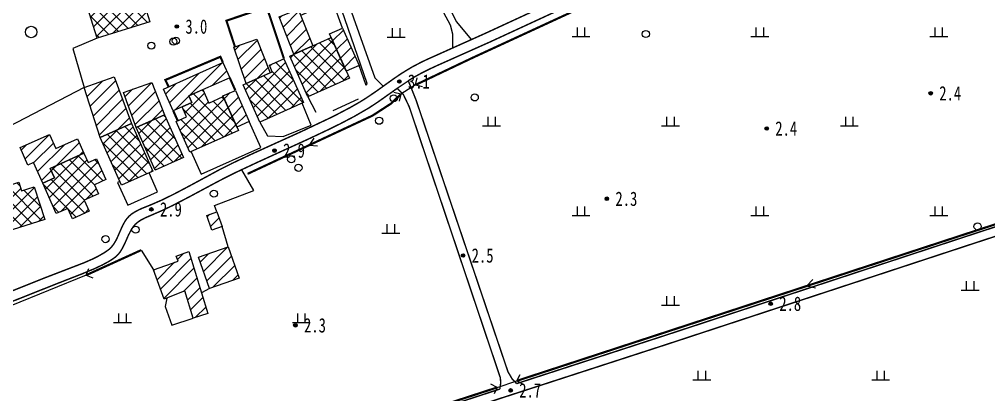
# Model space of a CAD drawing. Header units: metres. Extents: x 494039 to 619385, y 3351420 to 3402703.
# Drawn here: x 590716.4 to 590987.4, y 3392513.3 to 3392618.1 of the extents above; entities that cross this region are included whole.
import ezdxf
from ezdxf.enums import TextEntityAlignment as Align

# ---------------------------------------------------------------- set-up
doc = ezdxf.new("R2010")
doc.units = ezdxf.units.M
for name, pattern in [('2180', [0]), ('2430', [0]), ('2450', [0]), ('4410a', [0]), ('9610', [0])]:
    doc.linetypes.add(name, pattern=pattern)
for name, color, linetype in [('220200', 130, 'Continuous'), ('220900', 130, '2180'), ('261301', 141, 'Continuous'), ('310300', 8, 'Continuous'), ('310500', 8, 'Continuous'), ('380201', 8, '2430'), ('380202', 8, '2450'), ('420500', 8, 'Continuous'), ('440100', 8, 'Continuous'), ('510301', 8, 'Continuous'), ('720100', 8, 'Continuous'), ('810100', 8, '9610'), ('810302', 8, 'Continuous'), ('810501', 8, 'Continuous')]:
    doc.layers.add(name, color=color, linetype=linetype)
pattern_1 = [(45, (0, 0), (-1.767766953, 1.767766953), []), (135, (0, 0), (-1.767766953, -1.767766953), [])]
pattern_2 = [(45, (0, 0), (-1.767766953, 1.767766953), [])]

# ---------------------------------------------------------------- blocks, each defined once
blk = doc.blocks.new('gc170')
at = {"linetype": 'Continuous'}
blk.add_circle((0, 0), 0.5, dxfattribs=at)
blk = doc.blocks.new('gu')
at = {"flags": 128}
for points in [[(3.75, 0), (-3.75, 0)], [(2.71, -0.6), (3.75, 0), (3.75, 0), (2.71, 0.6)]]:
    blk.add_lwpolyline(points, dxfattribs=at)
blk = doc.blocks.new('p_point')
for radius in [0.25, 0.2, 0.15, 0.1, 0.05]:
    blk.add_circle((0, 0), radius)
blk.add_point((0, 0))
blk = doc.blocks.new('vm')
at = {"linetype": 'Continuous'}
for p, q in [((1.25, 0), (-1.25, 0)), ((-0.5, 0), (-0.5, 1.3)), ((0.5, 1.3), (0.5, 0))]:
    blk.add_line(p, q, dxfattribs=at)
blk = doc.blocks.new('v1')
blk.add_circle((0, 0), 0.8)
blk = doc.blocks.new('1-3&1-4')
at = {"layer": '310300', "linetype": 'Continuous'}
h = blk.add_hatch(dxfattribs=at)
h.set_pattern_fill('ANSI31', color=8, scale=20, style=0)
h.set_pattern_definition(pattern_2)
h.paths.add_polyline_path([(590793.1782, 3392608.3326), (590789.0217, 3392618.7557), (590794.3517, 3392620.8812), (590798.4196, 3392610.6803)])
h = blk.add_hatch(dxfattribs=at)
h.set_pattern_fill('ANSI31', color=8, scale=20, style=0)
h.set_pattern_definition(pattern_2)
h.paths.add_polyline_path([(590807.7923, 3392603.5914), (590803.1163, 3392614.031), (590806.7491, 3392615.6582), (590811.4251, 3392605.2186)])
h = blk.add_hatch(dxfattribs=at)
h.set_pattern_fill('ANSI31', color=8, scale=20, style=0)
h.set_pattern_definition(pattern_2)
h.paths.add_polyline_path([(590779.8123, 3392600.1361), (590776.3444, 3392610.3016), (590782.7644, 3392612.5629), (590786.5096, 3392603.1359)])
h = blk.add_hatch(dxfattribs=at)
h.set_pattern_fill('ANSI31', color=8, scale=20, style=0)
h.set_pattern_definition(pattern_2)
h.paths.add_polyline_path([(590763.8052, 3392596.6846), (590764.6173, 3392594.8714), (590759.4271, 3392592.5466), (590756.7275, 3392598.5736), (590773.3171, 3392606.0043), (590775.2045, 3392601.7905)])
h = blk.add_hatch(dxfattribs=at)
h.set_pattern_fill('ANSI31', color=8, scale=20, style=0)
h.set_pattern_definition(pattern_2)
h.paths.add_polyline_path([(590739.0394, 3392585.075), (590734.56, 3392599.0072), (590742.872, 3392602.0145), (590747.7768, 3392588.9885)])
h = blk.add_hatch(dxfattribs=at)
h.set_pattern_fill('ANSI31', color=8, scale=20, style=0)
h.set_pattern_definition(pattern_2)
h.paths.add_polyline_path([(590749.0478, 3392587.8976), (590745.5504, 3392597.6916), (590753.4832, 3392600.4045), (590756.9745, 3392591.448)])
h = blk.add_hatch(dxfattribs=at)
h.set_pattern_fill('ANSI31', color=8, scale=20, style=0)
h.set_pattern_definition(pattern_2)
h.paths.add_polyline_path([(590773.319, 3392596.6904), (590776.7921, 3392598.246), (590780.6925, 3392589.5383), (590777.2193, 3392587.9826)])
h = blk.add_hatch(dxfattribs=at)
h.set_pattern_fill('ANSI31', color=8, scale=20, style=0)
h.set_pattern_definition(pattern_2)
h.paths.add_polyline_path([(590722.9431, 3392572.3116), (590720.3574, 3392578.0843), (590718.7958, 3392577.3848), (590716.6121, 3392582.2601), (590724.8283, 3392585.9402), (590726.6037, 3392581.9766), (590732.6544, 3392584.6868), (590734.4494, 3392580.6793), (590725.0204, 3392576.4559), (590726.2194, 3392573.779)])
h = blk.add_hatch(dxfattribs=at)
h.set_pattern_fill('ANSI31', color=8, scale=20, style=0)
h.set_pattern_definition(pattern_2)
h.paths.add_polyline_path([(590770.1997, 3392559.2319), (590768.7909, 3392563.3359), (590771.6503, 3392564.3174), (590773.0591, 3392560.2135)])
h = blk.add_hatch(dxfattribs=at)
h.set_pattern_fill('ANSI31', color=8, scale=20, style=0)
h.set_pattern_definition(pattern_2)
h.paths.add_polyline_path([(590766.4816, 3392551.6246), (590774.7971, 3392554.5555), (590777.8705, 3392545.8357), (590769.555, 3392542.9048)])
h = blk.add_hatch(dxfattribs=at)
h.set_pattern_fill('ANSI31', color=8, scale=20, style=0)
h.set_pattern_definition(pattern_2)
h.paths.add_polyline_path([(590763.7584, 3392553.2178), (590769.1019, 3392535.9476), (590764.9674, 3392534.6684), (590762.6289, 3392542.2266), (590756.8757, 3392539.954), (590753.9275, 3392548.0938), (590760.7658, 3392550.5707), (590760.2652, 3392551.9526)])
at = {"layer": '310500', "linetype": 'Continuous'}
h = blk.add_hatch(dxfattribs=at)
h.set_pattern_fill('ANSI37', color=8, scale=20, style=0)
h.set_pattern_definition(pattern_1)
h.paths.add_polyline_path([(590738.1562, 3392612.809), (590734.928, 3392623.1277), (590739.4732, 3392624.5497), (590739.8747, 3392623.2664), (590750.0775, 3392626.4584), (590752.9042, 3392617.423)])
h = blk.add_hatch(dxfattribs=at)
h.set_pattern_fill('ANSI37', color=8, scale=20, style=0)
h.set_pattern_definition(pattern_1)
h.paths.add_polyline_path([(590803.5815, 3392612.9924), (590808.6801, 3392601.6094), (590797.0813, 3392596.4142), (590791.9827, 3392607.7972)])
h = blk.add_hatch(dxfattribs=at)
h.set_pattern_fill('ANSI37', color=8, scale=20, style=0)
h.set_pattern_definition(pattern_1)
h.paths.add_polyline_path([(590790.3763, 3392607.0776), (590795.8559, 3392594.8441), (590783.6723, 3392589.3869), (590779.0171, 3392599.7799), (590787.1219, 3392603.4102), (590786.2975, 3392605.2507)])
h = blk.add_hatch(dxfattribs=at)
h.set_pattern_fill('ANSI37', color=8, scale=20, style=0)
h.set_pattern_definition(pattern_1)
h.paths.add_polyline_path([(590764.6173, 3392594.8714), (590763.8052, 3392596.6846), (590767.7389, 3392598.4465), (590769.4144, 3392594.7057), (590773.4069, 3392596.494), (590777.6397, 3392587.044), (590764.0516, 3392580.9577), (590760.2046, 3392589.5465), (590763.1463, 3392590.8642), (590761.8971, 3392593.653)])
h = blk.add_hatch(dxfattribs=at)
h.set_pattern_fill('ANSI37', color=8, scale=20, style=0)
h.set_pattern_definition(pattern_1)
h.paths.add_polyline_path([(590747.7768, 3392588.9885), (590753.7383, 3392575.6789), (590745.0009, 3392571.7653), (590739.0394, 3392585.075)])
h = blk.add_hatch(dxfattribs=at)
h.set_pattern_fill('ANSI37', color=8, scale=20, style=0)
h.set_pattern_definition(pattern_1)
h.paths.add_polyline_path([(590756.9745, 3392591.448), (590762.3166, 3392579.5212), (590754.3899, 3392575.9708), (590749.0478, 3392587.8976)])
h = blk.add_hatch(dxfattribs=at)
h.set_pattern_fill('ANSI37', color=8, scale=20, style=0)
h.set_pattern_definition(pattern_1)
h.paths.add_polyline_path([(590734.4494, 3392580.6793), (590735.6126, 3392578.0824), (590738.0075, 3392579.1551), (590740.6175, 3392573.3279), (590737.3738, 3392571.875), (590738.4935, 3392569.3751), (590734.5627, 3392567.6145), (590735.9591, 3392564.497), (590731.2227, 3392562.3756), (590729.9137, 3392565.298), (590726.7244, 3392563.8695), (590722.9431, 3392572.3116), (590726.2194, 3392573.779), (590725.0204, 3392576.4559)])
h = blk.add_hatch(dxfattribs=at)
h.set_pattern_fill('ANSI37', color=8, scale=20, style=0)
h.set_pattern_definition(pattern_1)
h.paths.add_polyline_path([(590716.2541, 3392572.5913), (590717.0128, 3392570.2019), (590720.5912, 3392571.3382), (590723.4888, 3392562.2131), (590712.6707, 3392558.7779), (590709.0144, 3392570.2924)])
at = {"layer": '220200', "color": 141, "linetype": 'Continuous', "const_width": 0.6, "flags": 128}
for points in [[(591019.2958, 3392606.1952), (590997.5149, 3392677.6388), (590996.2187, 3392678.0365), (590926.902, 3392645.7987), (590869.7623, 3392619.6377), (590843.135, 3392607.3596), (590827.1628, 3392599.7735)], [(590823.0171, 3392597.1835), (590820.4222, 3392594.6289), (590815.1206, 3392591.1884), (590780.1989, 3392574.9201)], [(590691.2999, 3392463.6797), (590850.005, 3392515.2813)]]:
    blk.add_lwpolyline(points, dxfattribs=at)
for points, elevation in [([(590855.4982, 3392517.129), (591030.0644, 3392574.183)], 3.3197), ([(590750.4555, 3392553.6259), (590735.0647, 3392546.6305)], 2.7724)]:
    blk.add_lwpolyline(points, dxfattribs=dict(at, elevation=elevation))
at = {"layer": '220900', "color": 141, "linetype": 'Continuous'}
for p, q in [((590827.1628, 3392599.7735), (590827.6129, 3392601.7222)), ((590827.1628, 3392599.7735), (590829.1115, 3392599.3234)), ((590823.0171, 3392597.1835), (590821.0684, 3392597.6336)), ((590823.0171, 3392597.1835), (590822.567, 3392595.2348)), ((590735.0647, 3392546.6305), (590735.8448, 3392548.4721)), ((590735.0647, 3392546.6305), (590736.9063, 3392545.8504)), ((590855.4982, 3392517.129), (590856.3878, 3392518.9203)), ((590850.005, 3392515.2813), (590848.2137, 3392516.1709)), ((590855.4982, 3392517.129), (590857.2895, 3392516.2394)), ((590850.005, 3392515.2813), (590849.1154, 3392513.49))]:
    blk.add_line(p, q, dxfattribs=at)
at = {"layer": '220900', "color": 141, "linetype": '2180', "flags": 128}
for points, elevation in [([(590827.1628, 3392599.7735), (590823.0171, 3392597.1835)], 3.2494), ([(590850.005, 3392515.2813), (590855.4982, 3392517.129)], 3.3197)]:
    blk.add_lwpolyline(points, dxfattribs=dict(at, elevation=elevation))
blk.add_lwpolyline([(590735.0647, 3392546.6305), (590714.0276, 3392538.1126)], dxfattribs=at)
at = {"layer": '310300', "color": 8, "linetype": 'Continuous', "flags": 128}
for points, elevation in [([(590793.1782, 3392608.3326), (590789.0217, 3392618.7557), (590794.3517, 3392620.8812), (590798.4196, 3392610.6803)], 6.7173), ([(590763.8052, 3392596.6846), (590764.6173, 3392594.8714), (590759.4271, 3392592.5466), (590756.7275, 3392598.5736), (590773.3171, 3392606.0043), (590775.2045, 3392601.7905)], 6.6436), ([(590749.0478, 3392587.8976), (590745.5504, 3392597.6916), (590753.4832, 3392600.4045), (590756.9745, 3392591.448)], 6.6436), ([(590773.319, 3392596.6904), (590776.7921, 3392598.246), (590780.6925, 3392589.5383), (590777.2193, 3392587.9826)], 7.2536), ([(590770.1997, 3392559.2319), (590768.7909, 3392563.3359), (590771.6503, 3392564.3174), (590773.0591, 3392560.2135)], 4.7326)]:
    blk.add_lwpolyline(points, close=True, dxfattribs=dict(at, elevation=elevation))
for points in [[(590807.7923, 3392603.5914), (590803.1163, 3392614.031), (590806.7491, 3392615.6582), (590811.4251, 3392605.2186)], [(590779.8123, 3392600.1361), (590776.3444, 3392610.3016), (590782.7644, 3392612.5629), (590786.5096, 3392603.1359)], [(590739.0394, 3392585.075), (590734.56, 3392599.0072), (590742.872, 3392602.0145), (590747.7768, 3392588.9885)], [(590722.9431, 3392572.3116), (590720.3574, 3392578.0843), (590718.7958, 3392577.3848), (590716.6121, 3392582.2601), (590724.8283, 3392585.9402), (590726.6037, 3392581.9766), (590732.6544, 3392584.6868), (590734.4494, 3392580.6793), (590725.0204, 3392576.4559), (590726.2194, 3392573.779)], [(590766.4816, 3392551.6246), (590774.7971, 3392554.5555), (590777.8705, 3392545.8357), (590769.555, 3392542.9048)], [(590763.7584, 3392553.2178), (590769.1019, 3392535.9476), (590764.9674, 3392534.6684), (590762.6289, 3392542.2266), (590756.8757, 3392539.954), (590753.9275, 3392548.0938), (590760.7658, 3392550.5707), (590760.2652, 3392551.9526)]]:
    blk.add_lwpolyline(points, close=True, dxfattribs=at)
at = {"layer": '310500', "color": 8, "linetype": 'Continuous', "flags": 128}
for points in [[(590738.1562, 3392612.809), (590734.928, 3392623.1277), (590739.4732, 3392624.5497), (590739.8747, 3392623.2664), (590750.0775, 3392626.4584), (590752.9042, 3392617.423)], [(590790.3763, 3392607.0776), (590795.8559, 3392594.8441), (590783.6723, 3392589.3869), (590779.0171, 3392599.7799), (590787.1219, 3392603.4102), (590786.2975, 3392605.2507)], [(590764.6173, 3392594.8714), (590763.8052, 3392596.6846), (590767.7389, 3392598.4465), (590769.4144, 3392594.7057), (590773.4069, 3392596.494), (590777.6397, 3392587.044), (590764.0516, 3392580.9577), (590760.2046, 3392589.5465), (590763.1463, 3392590.8642), (590761.8971, 3392593.653)], [(590747.7768, 3392588.9885), (590753.7383, 3392575.6789), (590745.0009, 3392571.7653), (590739.0394, 3392585.075)], [(590756.9745, 3392591.448), (590762.3166, 3392579.5212), (590754.3899, 3392575.9708), (590749.0478, 3392587.8976)], [(590734.4494, 3392580.6793), (590735.6126, 3392578.0824), (590738.0075, 3392579.1551), (590740.6175, 3392573.3279), (590737.3738, 3392571.875), (590738.4935, 3392569.3751), (590734.5627, 3392567.6145), (590735.9591, 3392564.497), (590731.2227, 3392562.3756), (590729.9137, 3392565.298), (590726.7244, 3392563.8695), (590722.9431, 3392572.3116), (590726.2194, 3392573.779), (590725.0204, 3392576.4559)], [(590716.2541, 3392572.5913), (590717.0128, 3392570.2019), (590720.5912, 3392571.3382), (590723.4888, 3392562.2131), (590712.6707, 3392558.7779), (590709.0144, 3392570.2924)]]:
    blk.add_lwpolyline(points, close=True, dxfattribs=at)
at = {"layer": '310500', "color": 8, "linetype": 'Continuous', "elevation": 13.5372, "flags": 128}
blk.add_lwpolyline([(590803.5815, 3392612.9924), (590808.6801, 3392601.6094), (590797.0813, 3392596.4142), (590791.9827, 3392607.7972)], close=True, dxfattribs=at)
at = {"layer": '380201', "color": 8, "linetype": '2430', "const_width": 0.6, "flags": 128}
for points in [[(590790.3763, 3392607.0776), (590785.5533, 3392621.5147), (590774.2882, 3392617.703), (590776.6846, 3392610.4215)], [(590776.7921, 3392598.246), (590775.2045, 3392601.7905)], [(590759.4271, 3392592.5466), (590760.684, 3392589.7613)]]:
    blk.add_lwpolyline(points, dxfattribs=at)
at = {"layer": '380201', "color": 8, "linetype": '2430', "const_width": 0.6, "elevation": 5.7596, "flags": 128}
blk.add_lwpolyline([(590773.3171, 3392606.0043), (590772.6054, 3392607.6303), (590757.2178, 3392601.1554), (590758.151, 3392599.2112)], dxfattribs=at)
at = {"layer": '380202', "color": 8, "linetype": '2450', "flags": 128}
for points in [[(590806.7491, 3392615.6582), (590804.0154, 3392623.0424), (590795.03, 3392619.1802)], [(590797.0813, 3392596.4142), (590799.3247, 3392592.1216)], [(590804.1797, 3392592.6301), (590811.2502, 3392595.8825)], [(590764.4169, 3392581.1214), (590767.2247, 3392574.8527), (590783.9207, 3392582.331), (590780.6925, 3392589.5383)], [(590744.5233, 3392572.8316), (590743.8548, 3392572.5322), (590746.6921, 3392566.1979), (590755.0158, 3392569.9262), (590752.6562, 3392575.1942)], [(590757.6281, 3392540.2513), (590757.1543, 3392537.8815), (590759.0246, 3392532.7106), (590764.9674, 3392534.6684)]]:
    blk.add_lwpolyline(points, dxfattribs=at)
for points, elevation in [([(590813.3333, 3392599.6318), (590811.4251, 3392605.2186)], 4.7662), ([(590783.6723, 3392589.3869), (590785.7568, 3392585.5544), (590790.1511, 3392585.3964), (590798.0235, 3392588.5371), (590795.4216, 3392594.6496)], 5.5668)]:
    blk.add_lwpolyline(points, dxfattribs=dict(at, elevation=elevation))
at = {"layer": '420500', "color": 8, "linetype": 'Continuous', "const_width": 0.4, "flags": 128}
for points in [[(590708.2889, 3392539.8133), (590723.0719, 3392545.7135), (590734.4422, 3392550.0853), (590736.7241, 3392551.075), (590738.5061, 3392551.9602), (590740.267, 3392552.9824), (590741.2714, 3392553.6784), (590741.7759, 3392554.1081), (590742.2129, 3392554.5621), (590742.8124, 3392555.3477), (590743.4258, 3392556.3847), (590743.7888, 3392557.116), (590745.0296, 3392559.9491), (590745.3786, 3392560.6814), (590745.9601, 3392561.7206), (590746.5223, 3392562.509), (590747.1734, 3392563.2001), (590747.8355, 3392563.7417), (590748.8125, 3392564.3708), (590750.0085, 3392564.9829), (590750.8448, 3392565.3523), (590753.7153, 3392566.5117), (590756.2782, 3392567.6388), (590759.58, 3392569.2468), (590763.9897, 3392571.5724), (590772.3015, 3392576.066), (590775.8837, 3392577.8723), (590781.06, 3392580.3164), (590795.1799, 3392586.7178), (590803.0817, 3392590.4577), (590805.2526, 3392591.5408), (590808.9027, 3392593.461), (590811.6388, 3392595.0249), (590813.288, 3392596.0443), (590816.233, 3392598.0397), (590820.7255, 3392601.2637), (590823.2303, 3392602.9758), (590826.0802, 3392604.7042), (590828.5724, 3392606.0163), (590830.095, 3392606.7568), (590846.7319, 3392614.2011), (590881.2487, 3392630.1377)], [(590825.1307, 3392600.9426), (590826.4737, 3392601.7713), (590828.6554, 3392602.9815), (590831.3865, 3392604.3409), (590833.1495, 3392605.1593), (590847.8787, 3392611.7233), (590882.3871, 3392627.6555), (590907.6073, 3392639.1247), (590945.9599, 3392657.034), (590958.4214, 3392662.8024), (590964.9139, 3392665.7668), (590973.6015, 3392669.6486), (590978.1164, 3392671.5901), (590994.9206, 3392678.6612)], [(590709.674, 3392537.4213), (590727.0101, 3392544.3028), (590733.9595, 3392547.0118), (590737.2667, 3392548.3868), (590739.5852, 3392549.4761), (590741.3957, 3392550.4557), (590742.3008, 3392551.0114), (590743.2257, 3392551.6788), (590744.0237, 3392552.4268), (590744.6237, 3392553.1859), (590745.238, 3392554.1901), (590746.0234, 3392555.8135), (590746.9172, 3392557.8429), (590747.834, 3392559.5739), (590748.3839, 3392560.3471), (590748.8451, 3392560.8588), (590749.5164, 3392561.4387), (590750.3734, 3392562.0129), (590751.5431, 3392562.6329), (590756.2574, 3392564.6631), (590759.1544, 3392566.0469), (590763.5795, 3392568.3347), (590771.5047, 3392572.58), (590774.299, 3392574.0286), (590777.086, 3392575.404), (590782.9496, 3392578.1506), (590797.3304, 3392584.7083), (590803.3774, 3392587.5614), (590806.31, 3392589.0175), (590810.0302, 3392590.9703), (590814.0918, 3392593.3185), (590816.5536, 3392594.9341), (590821.915, 3392598.721), (590822.0529, 3392598.8174)]]:
    blk.add_lwpolyline(points, dxfattribs=at)
at = {"layer": '440100', "color": 8, "linetype": 'Continuous', "const_width": 0.4, "flags": 128}
for points in [[(590825.1307, 3392600.9426), (590827.294, 3392595.5839), (590853.0038, 3392519.6508), (590854.1548, 3392517.6912), (590855.4126, 3392516.3448)], [(590688.257, 3392460.8341), (590689.2522, 3392459.9455), (590690.3932, 3392459.821), (590712.2548, 3392467.0615), (590840.4413, 3392508.8375), (590897.0328, 3392527.1926), (590984.4735, 3392555.919), (591032.3271, 3392571.5298)]]:
    blk.add_lwpolyline(points, dxfattribs=at)
at = {"layer": '440100', "color": 8, "linetype": '4410a', "const_width": 0.4, "flags": 128}
for points in [[(590822.0529, 3392598.8174), (590823.7704, 3392597.0537), (590825.3941, 3392593.6753), (590850.8459, 3392518.0542), (590850.9841, 3392516.6375), (590850.7253, 3392514.8245)], [(590855.4126, 3392516.3448), (590896.2501, 3392529.5902), (590983.6888, 3392558.3159), (591031.5812, 3392573.9386)], [(590690.2042, 3392462.8144), (590690.6822, 3392462.5735), (590711.4675, 3392469.4575), (590850.7253, 3392514.8245)]]:
    blk.add_lwpolyline(points, dxfattribs=at)
at = {"layer": '810100', "color": 8, "linetype": '9610', "flags": 128}
for points in [[(590862.3173, 3392621.3755), (590862.5172, 3392623.079), (590862.1906, 3392625.9834), (590861.6496, 3392627.6478), (590849.7694, 3392647.1061), (590839.3597, 3392642.6592), (590837.5386, 3392646.1422), (590826.8175, 3392641.9842), (590828.8167, 3392636.8131), (590838.6092, 3392617.4113), (590842.6985, 3392612.4107)], [(590837.5877, 3392610.1019), (590837.6293, 3392613.8972), (590836.9602, 3392616.4755), (590825.6762, 3392637.4383), (590819.1476, 3392634.1035), (590817.7032, 3392638.9423)], [(590791.1749, 3392626.9601), (590802.9158, 3392631.0833), (590813.5911, 3392600.2825), (590813.3333, 3392599.6318)], [(590738.1562, 3392612.809), (590731.3397, 3392609.9666), (590734.56, 3392599.0072), (590703.764, 3392583.1439)], [(590769.555, 3392542.9048), (590767.3176, 3392541.7144)]]:
    blk.add_lwpolyline(points, dxfattribs=at)
for points, elevation in [([(590802.3931, 3392639.5358), (590815.789, 3392601.7319), (590818.0902, 3392599.3743)], 3.5634), ([(590822.0529, 3392598.8174), (590825.1307, 3392600.9426)], 3.4714), ([(590771.6503, 3392564.3174), (590770.9186, 3392566.11), (590781.9991, 3392570.2466), (590778.6084, 3392576.0928)], 3.6916), ([(590774.7971, 3392554.5555), (590773.0591, 3392560.2135)], 3.6916), ([(590750.4555, 3392553.6259), (590753.9275, 3392548.0938)], 3.3654)]:
    blk.add_lwpolyline(points, dxfattribs=dict(at, elevation=elevation))
at = {"layer": '261301', "color": 141, "linetype": 'Continuous', "xscale": 2, "yscale": 2}
for p, rotation in [((590804.194, 3392586.0982, 3.21), 204.975651208052), ((590943.713, 3392545.9605, 3.1877), 198.1001576664821)]:
    blk.add_blockref('gu', p, dxfattribs=dict(at, rotation=rotation))
at = {"layer": '510301', "color": 8, "linetype": 'Continuous', "xscale": 2, "yscale": 2}
for p in [(590891.5348, 3392613.9805, 3.0348), (590753.294, 3392610.734, 4.616), (590759.4439, 3392611.8627, 4.1), (590760.1631, 3392612.0952, 4.1), (590821.0788, 3392596.0305, 3.7448), (590843.7153, 3392596.2843, 3.5113), (590816.9866, 3392589.7689, 3.7359), (590792.4024, 3392578.9995, 4.0295), (590794.422, 3392576.6289, 4.0295), (590770.7837, 3392569.3934, 4.0295), (590748.8913, 3392559.343, 4.0295), (590984.2834, 3392560.2458, 3.5162), (590740.4961, 3392556.7059, 4.0295)]:
    blk.add_blockref('gc170', p, dxfattribs=at)
at = {"layer": '720100', "color": 8, "linetype": 'Continuous', "xscale": 2, "yscale": 2, "zscale": 2}
for p in [(590760.4254, 3392616.0804, 2.965), (590822.6368, 3392600.7345, 3.0993), (590971.1757, 3392597.4359, 2.4002), (590925.3285, 3392587.6031, 2.4175), (590787.7317, 3392581.4306, 2.9384), (590880.6457, 3392567.9799, 2.3466), (590753.3133, 3392565.0136, 2.9481), (590840.4473, 3392552.1374, 2.4719), (590926.4476, 3392538.6691, 2.7544), (590793.5883, 3392532.6371, 2.2998), (590853.7444, 3392514.4503, 2.6633)]:
    blk.add_blockref('p_point', p, dxfattribs=at)
at = {"layer": '810302', "color": 8, "linetype": 'Continuous', "xscale": 2, "yscale": 2}
for p in [(590821.7574, 3392613.0382, 3.0939), (590873.4237, 3392613.2109), (590923.4237, 3392613.2109), (590973.4237, 3392613.2109), (590848.4237, 3392588.2109), (590898.4237, 3392588.2109), (590948.4237, 3392588.2109), (590873.4237, 3392563.2109), (590923.4237, 3392563.2109), (590973.4237, 3392563.2109), (590820.234, 3392558.3195), (590982.1922, 3392542.316), (590898.4237, 3392538.2109), (590745.234, 3392533.3195), (590795.234, 3392533.3195), (590907.1922, 3392517.316), (590957.1922, 3392517.316)]:
    blk.add_blockref('vm', p, dxfattribs=at)
at = {"layer": '810501', "color": 8, "linetype": 'Continuous', "xscale": 2, "yscale": 2}
blk.add_blockref('v1', (590719.6928, 3392614.5463, 4.2208), dxfattribs=at)
at = {"layer": '720100', "color": 8, "width": 0.75}
for s, p in [('3.0', (590762.8254, 3392616.0804, 2.965)), ('3.1', (590825.0368, 3392600.7345, 3.0993)), ('2.4', (590973.5757, 3392597.4359, 2.4002)), ('2.4', (590927.7285, 3392587.6031, 2.4175)), ('2.9', (590790.1317, 3392581.4306, 2.9384)), ('2.3', (590883.0457, 3392567.9799, 2.3466)), ('2.9', (590755.7133, 3392565.0136, 2.9481)), ('2.5', (590842.8473, 3392552.1374, 2.4719)), ('2.8', (590928.8476, 3392538.6691, 2.7544)), ('2.3', (590795.9883, 3392532.6371, 2.2998)), ('2.7', (590856.1444, 3392514.4503, 2.6633))]:
    blk.add_text(s, height=4, dxfattribs=at).set_placement(p, align=Align.MIDDLE_LEFT)

msp = doc.modelspace()

# ---------------------------------------------------------------- block references
msp.add_blockref('1-3&1-4', (0, 0))

doc.saveas('drawing.dxf')
